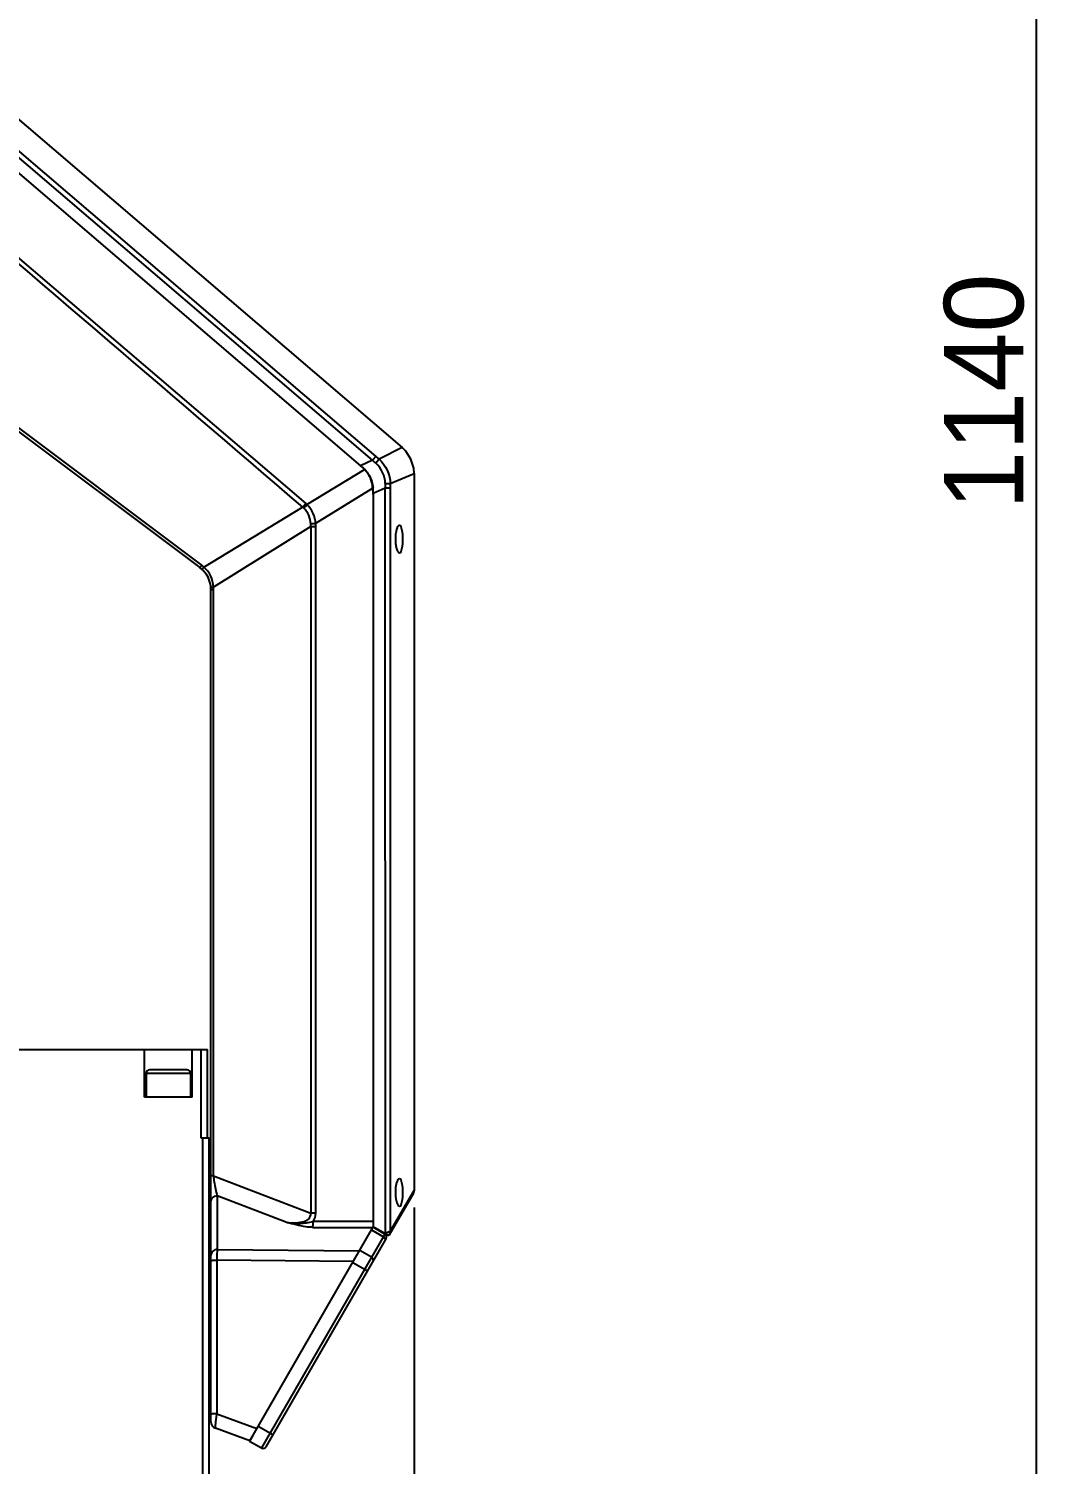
# Model space of a CAD drawing. Header units: millimetres. Extents: x 4086 to 8300, y 123 to 1549.
# Drawn here: x 7008 to 7098.9, y 949.4 to 1075.9 of the extents above; entities that cross this region are included whole.
import ezdxf

# ---------------------------------------------------------------- set-up
doc = ezdxf.new("R2010")
doc.units = ezdxf.units.MM
doc.layers.add('轮廓实线层', color=7, linetype='Continuous', lineweight=30)
doc.styles.add('思源黑', font='SourceHanSansCN-Normal.ttf')
doc.dimstyles.new('尺寸标注_3_10比例', dxfattribs={"dimtxt": 7, "dimasz": 6, "dimexe": 2, "dimexo": 1.5, "dimgap": 1, "dimtad": 1, "dimdec": 1, "dimlfac": 3.333333, "dimdsep": 46, "dimtxsty": '思源黑', "dimcen": 0.09, "dimadec": 0, "dimazin": 0, "dimtp": 0.01, "dimtm": 0.01, "dimtfac": 1, "dimtdec": 1, "dimtofl": 0, "dimtmove": 0, "dimatfit": 3, "dimfxl": 0, "dimtolj": 1, "dimarcsym": 0})

# ---------------------------------------------------------------- blocks, each defined once
blk = doc.blocks.new('*D1400')
at = {"layer": 'Defpoints', "color": 0}
for p in [(6896.68, 1215.32), (7096.92, 1215.32), (6992.87, 872.56)]:
    blk.add_point(p, dxfattribs=at)
at = {"layer": '轮廓实线层', "color": 0, "lineweight": -2}
for p, q in [((6898.18, 1215.32), (7098.92, 1215.32)), ((7096.92, 878.56), (7096.92, 1209.32)), ((6994.37, 872.56), (7098.92, 872.56))]:
    blk.add_line(p, q, dxfattribs=at)
at = {"layer": '轮廓实线层', "color": 0}
for points in [[(7097.92, 1209.32), (7095.92, 1209.32), (7096.92, 1215.32)], [(7095.92, 878.56), (7097.92, 878.56), (7096.92, 872.56)]]:
    blk.add_solid(points, dxfattribs=at)
at = {"layer": '轮廓实线层', "color": 0, "insert": (7092.3, 1043.94), "char_height": 7, "attachment_point": 5, "rotation": 90, "style": '思源黑'}
blk.add_mtext('\\A1;\\A1;1140', dxfattribs=at)
blk = doc.blocks.new('*D1414')
at = {"layer": 'Defpoints', "color": 0}
for p in [(7042.03, 973.51), (7023.96, 872.56), (7042.03, 860.69)]:
    blk.add_point(p, dxfattribs=at)
at = {"layer": '轮廓实线层', "color": 0, "lineweight": -2}
for p, q in [((7042.03, 972.01), (7042.03, 858.69)), ((7023.96, 871.06), (7023.96, 858.69)), ((7029.96, 860.69), (7036.03, 860.69))]:
    blk.add_line(p, q, dxfattribs=at)
at = {"layer": '轮廓实线层', "color": 0}
for points in [[(7029.96, 861.69), (7029.96, 859.69), (7023.96, 860.69)], [(7036.03, 859.69), (7036.03, 861.69), (7042.03, 860.69)]]:
    blk.add_solid(points, dxfattribs=at)
at = {"layer": '轮廓实线层', "color": 0, "insert": (7032.99, 865.32), "char_height": 7, "attachment_point": 5, "style": '思源黑'}
blk.add_mtext('\\A1;60.3', dxfattribs=at)

msp = doc.modelspace()

# ---------------------------------------------------------------- linework, layer by layer
for p, q in [((6999.011, 1074.888), (7040.98, 1039.006)), ((7038.369, 1037.891), (6998.125, 1072.298)), ((6998.409, 1072.63), (7038.653, 1038.223)), ((6997.735, 1071.243), (7037.313, 1037.404)), ((6995.716, 1065.452), (7032.469, 1034.081)), ((6991.151, 1052.388), (7023.144, 1028.428)), ((7023.3, 1028.637), (6991.33, 1052.629)), ((7038.369, 1037.891), (7037.313, 1037.404)), ((7038.653, 1038.223), (7038.369, 1037.891)), ((7040.98, 1039.006), (7038.935, 1037.984)), ((7032.579, 1033.98), (7037.666, 1037.08)), ((7037.313, 1037.404), (7037.696, 1037.045)), ((7039.924, 1035.837), (7042.03, 1036.726)), ((7042.03, 1036.726), (7042.03, 973.513)), ((7038.38, 1035.425), (7033.344, 1032.309)), ((7038.399, 1035.296), (7038.371, 1035.487)), ((7038.43, 1034.98), (7039.487, 1035.467)), ((7039.493, 969.725), (7039.487, 1035.467)), ((7039.49, 1035.466), (7039.923, 1035.466)), ((7039.923, 1035.466), (7039.923, 969.909)), ((7038.43, 1034.98), (7038.43, 970.341)), ((7023.478, 1028.478), (7032.197, 1033.762)), ((7032.908, 1032.065), (7024.325, 1026.719)), ((7032.908, 1032.065), (7033.355, 1032.065)), ((7032.908, 1032.065), (7032.908, 971.506)), ((7033.355, 971.506), (7033.355, 1032.065)), ((7023.293, 1028.628), (7023.144, 1028.428)), ((7023.478, 1028.477), (7023.417, 1028.531)), ((7024.105, 1026.507), (7024.333, 1026.507)), ((7024.105, 953.128), (7024.105, 1026.507)), ((7024.333, 974.807), (7024.333, 1026.507)), ((6942.049, 985.956), (7023.805, 985.956)), ((7018.255, 981.756), (7018.255, 985.956)), ((7022.455, 981.756), (7022.455, 985.956)), ((7023.205, 985.956), (7023.205, 978.156)), ((7023.805, 978.156), (7023.805, 985.956)), ((7018.405, 983.856), (7022.305, 983.856)), ((7018.405, 983.856), (7018.405, 981.756)), ((7022.005, 984.156), (7018.705, 984.156)), ((7022.305, 983.856), (7022.305, 981.756)), ((7022.455, 981.756), (7018.255, 981.756)), ((7023.205, 978.156), (7023.955, 978.156)), ((7023.355, 978.156), (7023.355, 878.256)), ((7023.955, 878.256), (7023.955, 978.156)), ((7024.105, 977.308), (7023.955, 977.308)), ((7023.955, 975.808), (7024.105, 975.808)), ((7024.333, 974.807), (7024.105, 974.807)), ((7024.333, 974.807), (7032.908, 971.506)), ((7024.105, 973.726), (7023.955, 973.726)), ((7041.97, 973.288), (7039.809, 969.545)), ((7039.923, 969.909), (7042.03, 973.513)), ((7023.955, 972.427), (7024.105, 972.427)), ((7030.793, 970.701), (7024.668, 973.059)), ((7024.668, 973.059), (7024.668, 968.318)), ((7033.355, 971.506), (7032.908, 971.506)), ((7038.43, 970.786), (7033.128, 970.786)), ((7027.834, 951.958), (7038.276, 970.045)), ((7039.45, 969.677), (7028.564, 950.823)), ((7033.091, 970.268), (7038.405, 970.268)), ((7038.276, 970.045), (7038.43, 970.311)), ((7038.276, 970.045), (7039.316, 969.445)), ((7039.45, 969.677), (7038.411, 970.277)), ((7038.43, 970.341), (7039.809, 969.545)), ((7038.43, 970.341), (7038.43, 970.311)), ((7039.684, 969.805), (7039.49, 969.724)), ((7024.668, 968.318), (7037.212, 968.2)), ((7028.974, 950.933), (7039.56, 969.268)), ((7038.274, 967.641), (7037.235, 968.241)), ((7024.105, 967.416), (7023.955, 967.416)), ((7036.671, 967.263), (7024.622, 967.377)), ((7024.622, 967.377), (7024.622, 953.832)), ((7036.619, 967.175), (7037.918, 966.425)), ((7023.955, 966.474), (7024.105, 966.474)), ((7024.105, 955.505), (7023.955, 955.505)), ((7023.955, 954.208), (7024.105, 954.208)), ((7024.622, 953.832), (7028.171, 952.541)), ((7027.544, 951.456), (7024.5, 952.564)), ((7027.544, 951.456), (7027.834, 951.958)), ((7029.574, 951.972), (7028.275, 952.722)), ((7027.525, 951.423), (7028.564, 950.823))]:
    msp.add_line(p, q)
for points in [[(7042.03, 1036.726), (7041.993, 1037.198), (7041.749, 1037.995), (7041.294, 1038.694), (7040.98, 1039.006)], [(7032.579, 1033.98), (7032.543, 1034.015), (7032.506, 1034.048), (7032.469, 1034.08)]]:
    msp.add_lwpolyline(points)
for centre, radius, start, end in [((7066.786, 1071.128), 43.293, 229.47062, 229.96067), ((7033.824, 1033.329), 5.37, 44.03463, 49.51886), ((7035.901, 1035.338), 2.48, 30.88826, 44.01925), ((7035.43, 1034.862), 3, 0, 8.31), ((7035.324, 1035.173), 3.099, 4.76799, 5.92737), ((7035.278, 1035.169), 3.146, 4.09552, 4.7692), ((7032.727, 1034.988), 5.703, 359.92368, 4.08042), ((7083.22, 1035.466), 43.298, 179.50963, 179.99963), ((6881.687, 1162.625), 198.139, 319.43009, 319.54665), ((7031.216, 1032.49), 1.606, 48.05894, 52.36231), ((6978.305, 1086.82), 75.748, 315.45431, 315.76719), ((7030.791, 1032.223), 2.123, 355.7137, 1.23022), ((7038.865, 970.707), 61.849, 95.12113, 95.52214), ((7044.11, 1030.941), 3.738, 178.14045, 179.9945), ((7044.094, 1030.941), 3.722, 180.00475, 181.63606), ((7044.137, 1030.94), 3.765, 176.65799, 178.14502), ((7043.955, 1030.932), 3.583, 181.55659, 187.00499), ((7044.08, 1030.943), 3.708, 176.07494, 176.65665), ((7043.836, 1030.962), 3.463, 173.09086, 176.11003), ((7043.44, 1030.873), 3.064, 187.07455, 188.68716), ((7021.705, 1026.507), 2.4, 0, 53.17051), ((7021.335, 1026.507), 2.998, 0.00126, 4.05721), ((7018.705, 983.856), 0.3, 90, 180), ((7022.005, 983.856), 0.3, 0, 90), ((7044.09, 973.341), 3.718, 178.80632, 179.99734), ((7044.07, 973.341), 3.698, 180.00192, 180.96865), ((7044.145, 973.34), 3.773, 177.21848, 178.80767), ((7044.137, 973.342), 3.765, 180.96874, 182.55893), ((7044.104, 973.342), 3.732, 176.17338, 177.21958), ((7043.822, 973.363), 3.45, 172.86844, 176.21617), ((7043.916, 973.329), 3.544, 182.49456, 187.01848), ((7043.451, 973.274), 3.076, 187.07638, 188.53138), ((7043.282, 973.249), 2.905, 188.53641, 189.40179), ((7039.3, 969.418), 0.3, 330, 60), ((7024.705, 953.128), 0.6, 180, 250), ((7028.714, 951.083), 0.3, 240, 330)]:
    msp.add_arc(centre, radius, start, end)
for points in [[(6995.484, 1065.18), (7007.721, 1054.707), (7019.958, 1044.233), (7032.196, 1033.761)], [(7038.657, 1037.638), (7038.561, 1037.722), (7038.464, 1037.806), (7038.369, 1037.891)], [(7038.935, 1037.983), (7039.533, 1037.47), (7039.922, 1036.625), (7039.924, 1035.837)], [(7037.696, 1037.045), (7037.823, 1036.913), (7037.937, 1036.769), (7038.034, 1036.613)], [(7039.481, 1035.849), (7039.477, 1036.506), (7039.153, 1037.208), (7038.657, 1037.638)], [(7039.481, 1035.849), (7039.482, 1035.722), (7039.48, 1035.594), (7039.492, 1035.467)], [(7032.913, 1032.269), (7032.902, 1032.784), (7032.673, 1033.34), (7032.29, 1033.685)], [(7033.344, 1032.309), (7033.302, 1032.92), (7033.023, 1033.558), (7032.579, 1033.98)], [(7033.355, 1032.065), (7033.355, 1032.146), (7033.355, 1032.228), (7033.339, 1032.308)], [(7040.479, 1031.784), (7040.439, 1031.652), (7040.415, 1031.516), (7040.398, 1031.379)], [(7040.411, 1030.41), (7040.426, 1030.309), (7040.447, 1030.208), (7040.475, 1030.11)], [(7042.03, 973.513), (7042.03, 973.436), (7042.009, 973.355), (7041.97, 973.288)], [(7033.128, 970.786), (7033.273, 970.991), (7033.355, 971.254), (7033.355, 971.506)], [(7039.316, 969.445), (7039.428, 969.38), (7039.517, 969.194), (7039.452, 969.081)], [(7038.411, 967.278), (7038.476, 967.39), (7038.386, 967.576), (7038.274, 967.641)]]:
    msp.add_open_spline(points, degree=3)
for points, knots in [([(7038.935, 1037.984), (7038.922, 1037.965), (7038.831, 1037.848), (7038.737, 1037.734), (7038.657, 1037.638)], [0, 0, 0, 0, 0.1547317, 1, 1, 1, 1]), ([(7038.371, 1035.487), (7038.35, 1035.778), (7038.263, 1036.171), (7038.082, 1036.523), (7038.03, 1036.611)], [0, 0, 0, 0, 0.7408044, 1, 1, 1, 1]), ([(7038.034, 1036.613), (7038.039, 1036.604), (7038.153, 1036.419), (7038.241, 1036.22), (7038.301, 1036.023)], [0, 0, 0, 0, 0.0505061, 1, 1, 1, 1]), ([(7038.301, 1036.023), (7038.302, 1036.02), (7038.354, 1035.847), (7038.389, 1035.669), (7038.407, 1035.493)], [0, 0, 0, 0, 0.0167383, 1, 1, 1, 1]), ([(7039.481, 1035.849), (7039.529, 1035.849), (7039.677, 1035.846), (7039.824, 1035.844), (7039.924, 1035.837)], [0, 0, 0, 0, 0.321345, 1, 1, 1, 1]), ([(7040.727, 1032.141), (7040.703, 1032.141), (7040.558, 1032.074), (7040.515, 1031.905), (7040.479, 1031.784)], [0, 0, 0, 0, 0.1552661, 1, 1, 1, 1]), ([(7041.037, 1030.941), (7041.037, 1031.228), (7041.017, 1031.571), (7040.863, 1032.141), (7040.727, 1032.141)], [0, 0, 0, 0, 0.6776635, 1, 1, 1, 1]), ([(7040.727, 1029.741), (7040.863, 1029.741), (7041.017, 1030.311), (7041.037, 1030.654), (7041.037, 1030.941)], [0, 0, 0, 0, 0.3223234, 1, 1, 1, 1]), ([(7040.475, 1030.11), (7040.491, 1030.057), (7040.537, 1029.924), (7040.631, 1029.741), (7040.727, 1029.741)], [0, 0, 0, 0, 0.3667995, 1, 1, 1, 1]), ([(7023.355, 1028.581), (7023.345, 1028.588), (7023.324, 1028.603), (7023.302, 1028.616), (7023.29, 1028.623)], [0, 0, 0, 0, 0.4989, 1, 1, 1, 1]), ([(7023.478, 1028.477), (7023.436, 1028.433), (7023.383, 1028.405), (7023.309, 1028.293), (7023.292, 1028.307)], [0, 0, 0, 0, 0.7316971, 1, 1, 1, 1]), ([(7023.417, 1028.531), (7023.407, 1028.539), (7023.387, 1028.556), (7023.366, 1028.573), (7023.355, 1028.581)], [0, 0, 0, 0, 0.5000395, 1, 1, 1, 1]), ([(7024.325, 1026.72), (7024.311, 1027.052), (7024.164, 1027.724), (7023.731, 1028.261), (7023.478, 1028.478)], [0, 0, 0, 0, 0.5000416, 1, 1, 1, 1]), ([(7024.099, 1026.677), (7024.099, 1026.686), (7024.152, 1026.69), (7024.176, 1026.699), (7024.202, 1026.703)], [0, 0, 0, 0, 0.2612039, 1, 1, 1, 1]), ([(7024.202, 1026.703), (7024.221, 1026.706), (7024.262, 1026.712), (7024.303, 1026.717), (7024.325, 1026.719)], [0, 0, 0, 0, 0.4649323, 1, 1, 1, 1]), ([(7024.333, 974.807), (7024.348, 974.63), (7024.418, 974.04), (7024.533, 973.453), (7024.668, 973.059)], [0, 0, 0, 0, 0.2990052, 1, 1, 1, 1]), ([(7040.727, 974.541), (7040.634, 974.541), (7040.463, 974.224), (7040.423, 973.978), (7040.4, 973.792)], [0, 0, 0, 0, 0.3296658, 1, 1, 1, 1]), ([(7041.037, 973.341), (7041.037, 973.628), (7041.017, 973.971), (7040.863, 974.541), (7040.727, 974.541)], [0, 0, 0, 0, 0.6776635, 1, 1, 1, 1]), ([(7040.727, 972.141), (7040.863, 972.141), (7041.017, 972.711), (7041.037, 973.054), (7041.037, 973.341)], [0, 0, 0, 0, 0.3223234, 1, 1, 1, 1]), ([(7024.105, 972.54), (7024.105, 972.671), (7024.242, 972.95), (7024.524, 973.051), (7024.668, 973.059)], [0, 0, 0, 0, 0.4753746, 1, 1, 1, 1]), ([(7040.416, 972.775), (7040.443, 972.615), (7040.484, 972.4), (7040.646, 972.141), (7040.727, 972.141)], [0, 0, 0, 0, 0.6660656, 1, 1, 1, 1]), ([(7030.793, 970.701), (7031.024, 970.677), (7031.483, 970.65), (7032.136, 970.714), (7032.751, 970.907), (7032.93, 971.327), (7032.908, 971.506)], [0, 0, 0, 0, 0.2757927, 0.5419249, 0.7853372, 1, 1, 1, 1]), ([(7030.793, 970.701), (7031.176, 970.647), (7031.962, 970.561), (7032.742, 970.698), (7033.128, 970.786)], [0, 0, 0, 0, 0.4943548, 1, 1, 1, 1]), ([(7033.091, 970.268), (7033.097, 970.298), (7033.122, 970.47), (7033.128, 970.644), (7033.128, 970.786)], [0, 0, 0, 0, 0.1819882, 1, 1, 1, 1]), ([(7033.091, 970.268), (7032.883, 970.268), (7032.102, 970.334), (7031.349, 970.56), (7030.793, 970.701)], [0, 0, 0, 0, 0.2652193, 1, 1, 1, 1]), ([(7039.923, 969.909), (7039.909, 969.902), (7039.829, 969.868), (7039.75, 969.833), (7039.684, 969.805)], [0, 0, 0, 0, 0.1735878, 1, 1, 1, 1]), ([(7039.889, 969.684), (7039.901, 969.705), (7039.921, 969.753), (7039.929, 969.803), (7039.93, 969.829)], [0, 0, 0, 0, 0.4922581, 1, 1, 1, 1]), ([(7039.93, 969.829), (7039.93, 969.842), (7039.929, 969.869), (7039.925, 969.896), (7039.923, 969.909)], [0, 0, 0, 0, 0.4976281, 1, 1, 1, 1]), ([(7024.668, 968.318), (7024.524, 968.311), (7024.242, 968.21), (7024.105, 967.93), (7024.105, 967.8)], [0, 0, 0, 0, 0.524625, 1, 1, 1, 1]), ([(7024.668, 968.318), (7024.661, 968.261), (7024.633, 967.947), (7024.625, 967.633), (7024.622, 967.377)], [0, 0, 0, 0, 0.185282, 1, 1, 1, 1]), ([(7024.105, 967.329), (7024.105, 967.342), (7024.178, 967.347), (7024.319, 967.377), (7024.498, 967.375), (7024.622, 967.377)], [0, 0, 0, 0, 0.0766603, 0.2869987, 1, 1, 1, 1]), ([(7024.622, 953.832), (7024.499, 953.831), (7024.32, 953.832), (7024.179, 953.803), (7024.105, 953.798), (7024.105, 953.784)], [0, 0, 0, 0, 0.7089791, 0.9216694, 1, 1, 1, 1]), ([(7024.622, 953.832), (7024.597, 953.676), (7024.553, 953.39), (7024.489, 952.983), (7024.5, 952.758), (7024.466, 952.577), (7024.5, 952.564)], [0, 0, 0, 0, 0.3708996, 0.693034, 0.9141397, 1, 1, 1, 1])]:
    msp.add_open_spline(points, degree=3, knots=knots)

# ---------------------------------------------------------------- dimensions: what is measured, and where the dimension line sits
at = {"layer": '轮廓实线层'}
dim = msp.add_linear_dim(base=(7096.923, 1215.323), p1=(6992.874, 872.556), p2=(6896.68, 1215.323), angle=90, text='\\A1;1140', dimstyle='尺寸标注_3_10比例', override={"dimtxsty": '思源黑'}, dxfattribs=at)
dim.commit()
dim.dimension.update_dxf_attribs({"geometry": '*D1400', "text_midpoint": (7092.297, 1043.94)})
dim = msp.add_linear_dim(base=(7042.030267517, 860.689299571), p1=(7023.955267517, 872.556214147), p2=(7042.030267517, 973.513230131), dimstyle='尺寸标注_3_10比例', dxfattribs=at)
dim.commit()
dim.dimension.update_dxf_attribs({"geometry": '*D1414', "text_midpoint": (7032.992767517, 860.689299571), "dimtype": 160})

doc.saveas('drawing.dxf')
